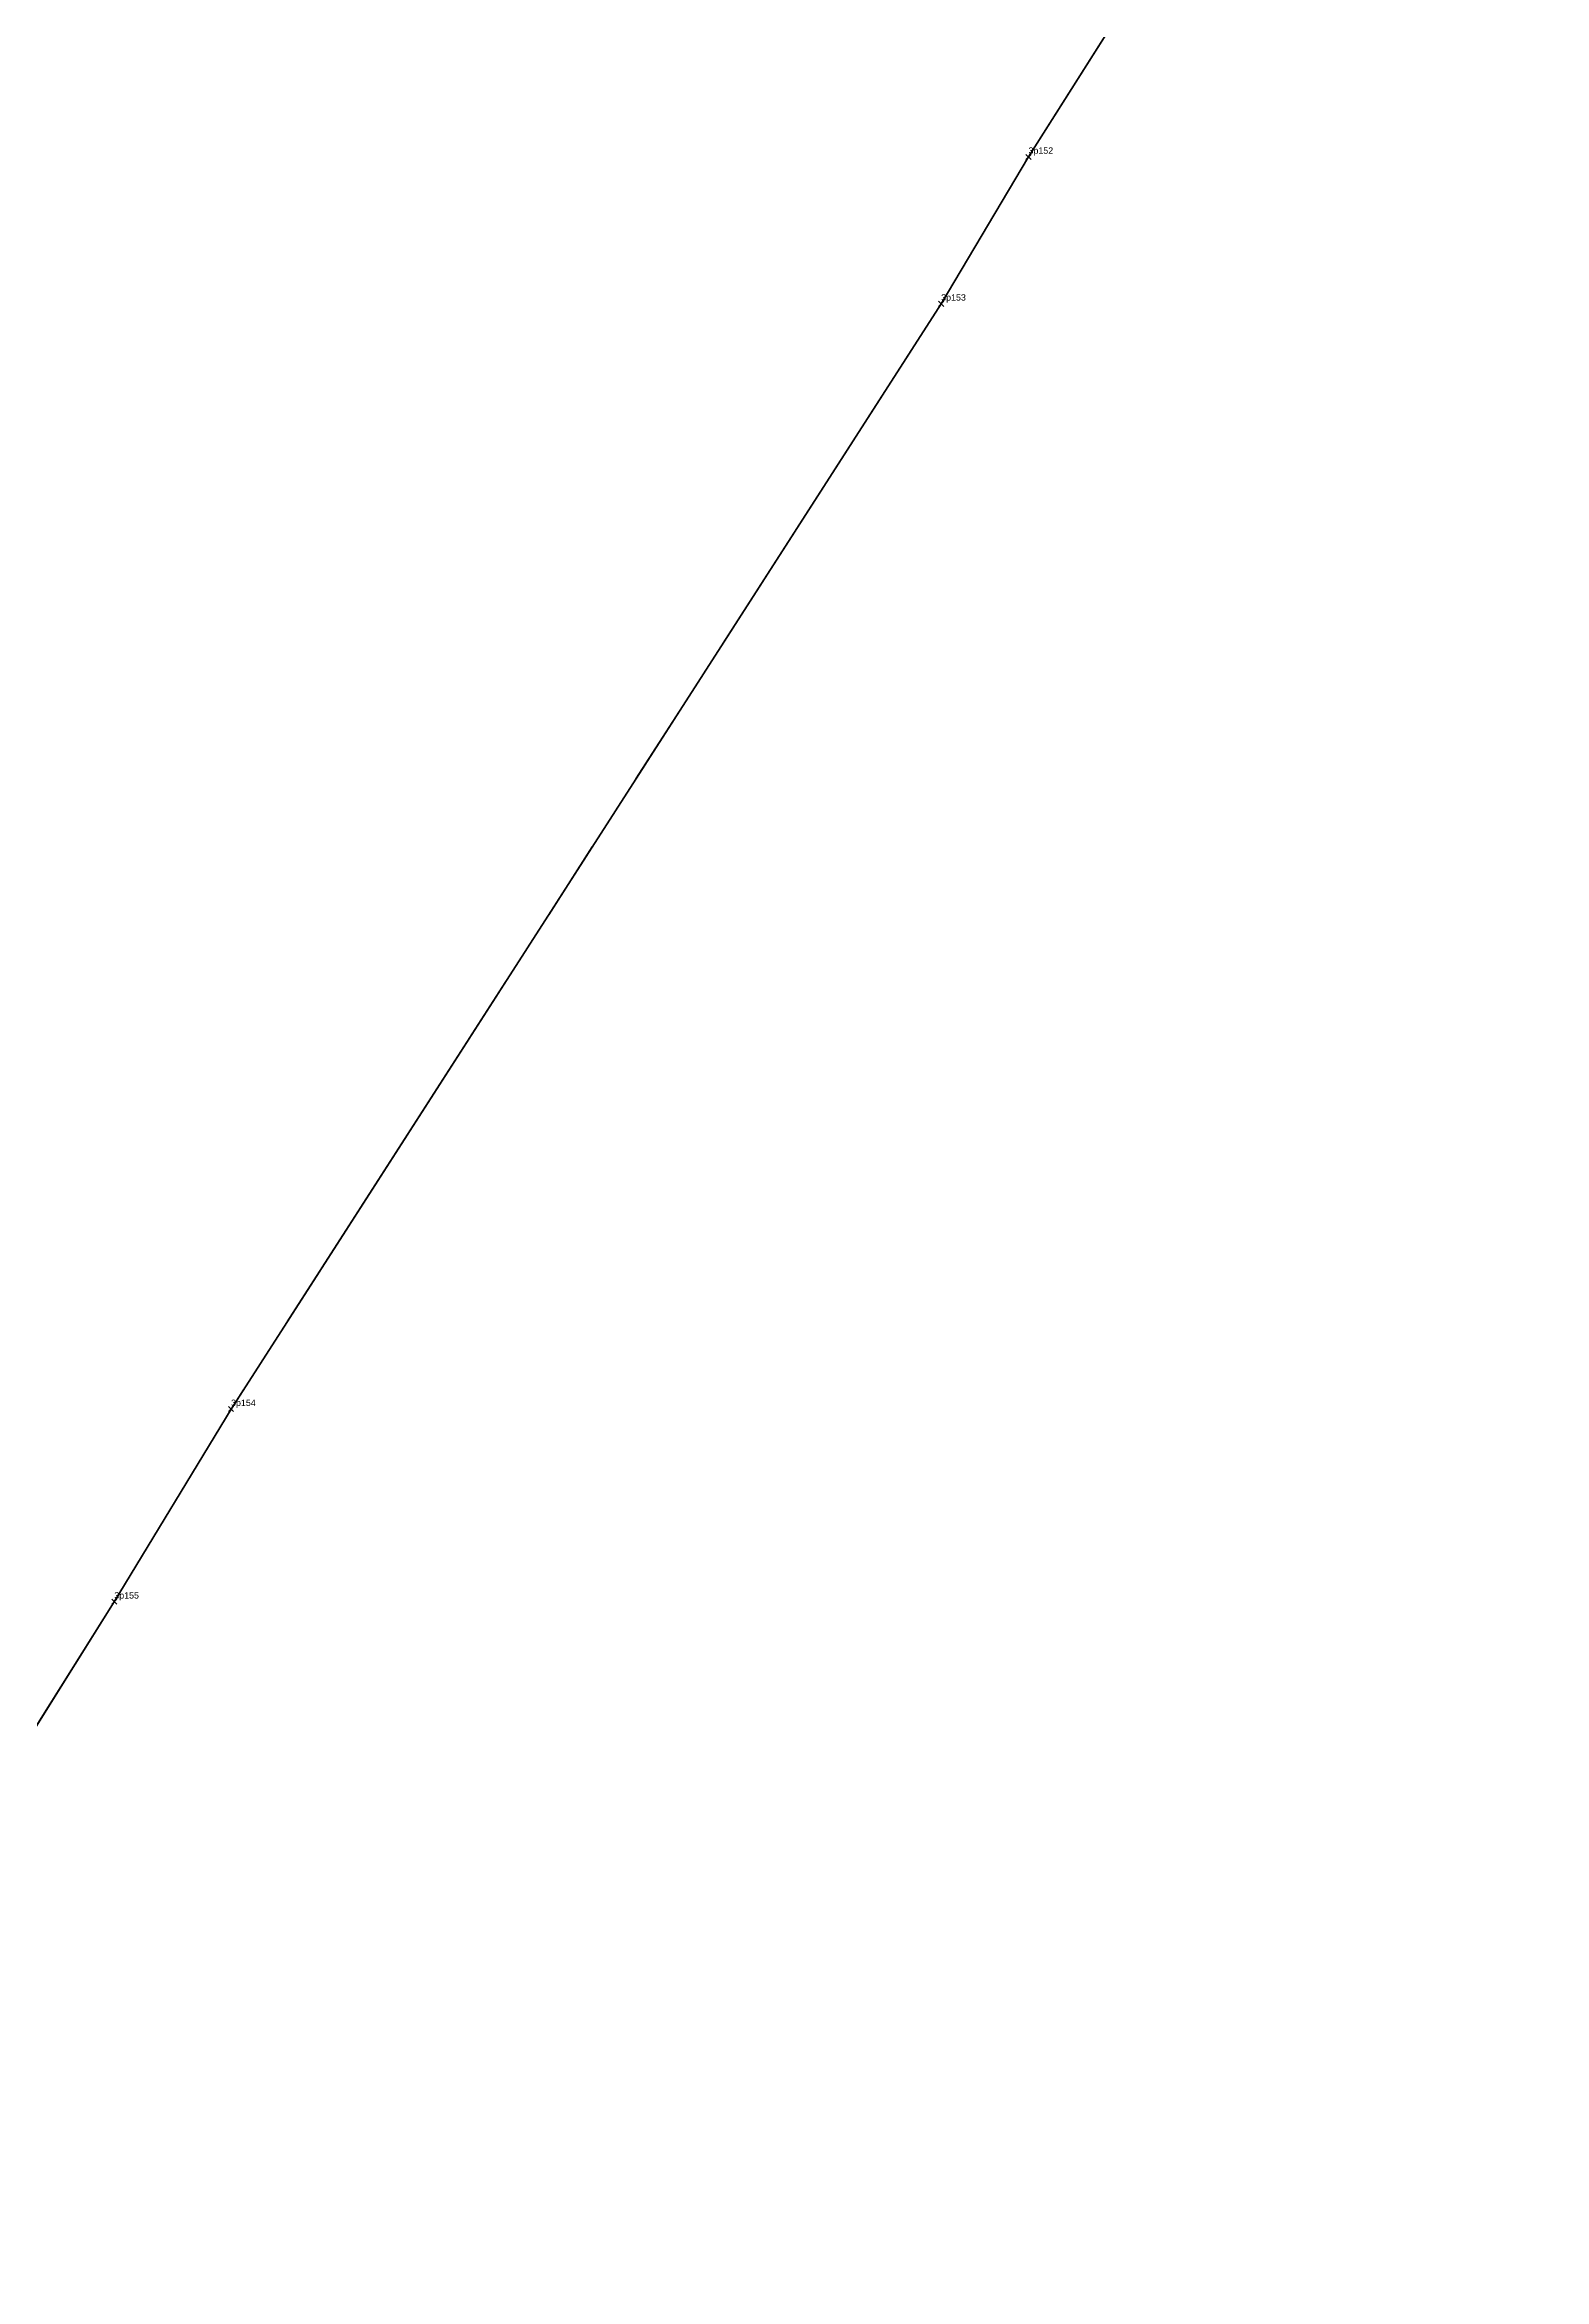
# Model space of a CAD drawing. Header units: millimetres. Extents: x 621039 to 621944, y 1339693 to 1340504.
# Drawn here: x 621583 to 621701, y 1339870 to 1340045.9 of the extents above; entities that cross this region are included whole.
import ezdxf

# ---------------------------------------------------------------- set-up
doc = ezdxf.new("R2010")
doc.units = ezdxf.units.MM
doc.header["$PDMODE"] = 3
doc.header["$PDSIZE"] = 0.2
doc.linetypes.add('PHANTOM', pattern=[63.5, 31.75, -6.35, 6.35, -6.35, 6.35, -6.35])
doc.layers.get('0').update_dxf_attribs({"color": 1, "linetype": 'CONTINUOUS', "lineweight": 100})
for name, color, linetype, lineweight in [('Line', 250, 'CONTINUOUS', 100), ('Point', 5, 'CONTINUOUS', 100), ('Point_Name', 1, 'CONTINUOUS', 100)]:
    doc.layers.add(name, color=color, linetype=linetype, lineweight=lineweight)
doc.styles.get("Standard").update_dxf_attribs({"font": 'arial.ttf', "width": 0.65})

msp = doc.modelspace()

# ---------------------------------------------------------------- linework, layer by layer
at = {"color": 0}
msp.add_lwpolyline([(621480.73, 1339926.74), (621488.38, 1339923.77), (621494.94, 1339920.63), (621511.31, 1339912.64), (621525.85, 1339905.84), (621521.82, 1339897.01), (621518.1, 1339888.09), (621555.85, 1339870.03), (621566.36, 1339888.14), (621588.48, 1339923.36), (621597.67, 1339938.52), (621653.56, 1340025.52), (621660.43, 1340037.08), (621701.03, 1340101.2)], dxfattribs=at)
at = {"color": 0, "linetype": 'PHANTOM'}
msp.add_lwpolyline([(621701.03, 1340101.2), (621660.43, 1340037.08), (621653.56, 1340025.52), (621597.67, 1339938.52), (621588.48, 1339923.36), (621566.36, 1339888.14), (621555.85, 1339870.03), (621518.1, 1339888.09), (621521.82, 1339897.01), (621525.85, 1339905.84), (621511.31, 1339912.64), (621494.94, 1339920.63), (621488.38, 1339923.77), (621480.73, 1339926.74)], dxfattribs=at)
at = {"layer": 'Line'}
msp.add_polyline3d([(621701.03, 1340101.2, 0), (621660.43, 1340037.08, 0), (621653.56, 1340025.52, 0), (621597.67, 1339938.52, 0), (621588.48, 1339923.36, 0), (621566.36, 1339888.14, 0), (621555.85, 1339870.03, 0), (621518.1, 1339888.09, 0), (621521.82, 1339897.01, 0), (621525.85, 1339905.84, 0), (621511.31, 1339912.64, 0), (621494.94, 1339920.63, 0), (621488.38, 1339923.77, 0), (621480.73, 1339926.74, 0)], dxfattribs=at)
at = {"layer": 'Point'}
for p in [(621660.43, 1340037.08, 34.83), (621653.56, 1340025.52, 34.86), (621597.67, 1339938.52, 34.77), (621588.48, 1339923.36, 34.87)]:
    msp.add_point(p, dxfattribs=at)

# ---------------------------------------------------------------- texts
at = {"layer": 'Point_Name'}
for s, p in [('3p152', (621660.43, 1340037.33)), ('3p153', (621653.56, 1340025.77)), ('3p154', (621597.67, 1339938.77)), ('3p155', (621588.48, 1339923.61))]:
    msp.add_text(s, height=0.5, dxfattribs=at).set_placement(p)

doc.saveas('drawing.dxf')
